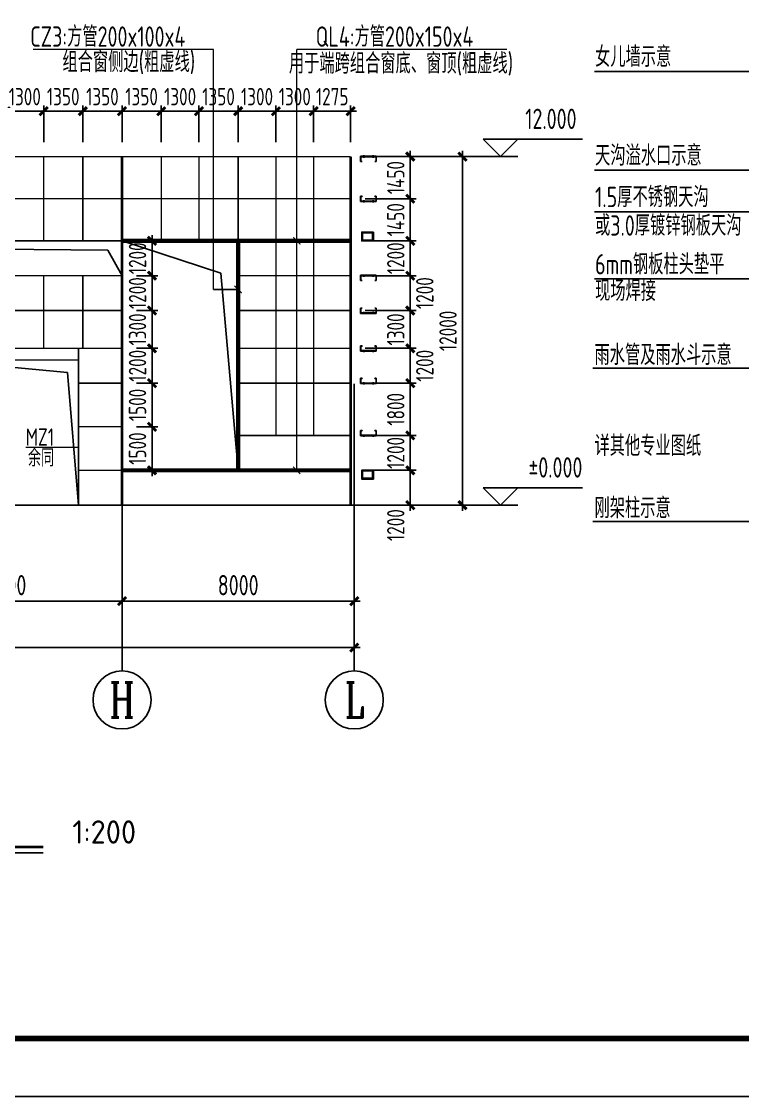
# Model space of a CAD drawing. Extents: x -2746917 to -971774, y -3334247 to -3250358.
# Drawn here: x -1535681 to -1523263, y -3316173 to -3297668 of the extents above; entities that cross this region are included whole.
import ezdxf
from ezdxf.enums import TextEntityAlignment as Align

# ---------------------------------------------------------------- set-up
doc = ezdxf.new("R2010")
doc.units = 0
doc.header["$LTSCALE"] = 1000
doc.header["$MEASUREMENT"] = 0
doc.header["$PDMODE"] = 35
doc.linetypes.add('DASH', pattern=[0.35, 0.25, -0.1])
doc.linetypes.add('DOTE', pattern=[2.42, 2, -0.2, 0.02, -0.2])
doc.layers.get('0').update_dxf_attribs({"linetype": 'CONTINUOUS'})
doc.layers.get('Defpoints').update_dxf_attribs({"linetype": 'CONTINUOUS'})
for name, color, linetype in [('AXIS', 253, 'DOTE'), ('COLU', 7, 'CONTINUOUS'), ('DIM', 3, 'CONTINUOUS'), ('NUM', 7, 'CONTINUOUS'), ('PUB_TITLE', 4, 'CONTINUOUS'), ('REIN', 1, 'CONTINUOUS'), ('TDB_中实线', 7, 'CONTINUOUS'), ('TEXT', 7, 'CONTINUOUS'), ('THIN', 7, 'CONTINUOUS'), ('檩托', 151, 'CONTINUOUS')]:
    doc.layers.add(name, color=color, linetype=linetype)
doc.layers.add('yichutu', color=7, linetype='CONTINUOUS', true_color=0xffffff, plot=False)
doc.styles.add('TSSD_Axis', font='Complex.shx', dxfattribs={"width": 0.7, "bigfont": 'hztxt.shx'})
doc.styles.add('TSSD_Dimension', font='tssdeng.shx', dxfattribs={"width": 0.75, "bigfont": 'Hztxt.shx'})
doc.styles.add('TSSD_Label', font='tssdeng.shx', dxfattribs={"width": 0.75, "bigfont": 'hztxt.shx'})
doc.styles.add('TSSD_Norm', font='tssdeng.shx', dxfattribs={"width": 0.75, "bigfont": 'hztxt.shx'})
doc.styles.add('TSSD_Rein', font='Tssdeng.shx', dxfattribs={"width": 0.75, "bigfont": 'hztxt.shx'})
doc.dimstyles.new('TSSD_200_100', dxfattribs={"dimtxt": 350, "dimasz": 100, "dimexe": 100, "dimexo": 250, "dimgap": 100, "dimtad": 1, "dimdec": 0, "dimlfac": 2, "dimzin": 0, "dimdsep": 46, "dimtxsty": 'TSSD_Dimension', "dimblk": 'ARCHTICK', "dimcen": 0, "dimdle": 100, "dimclrt": 7, "dimadec": 0, "dimazin": 0, "dimtfac": 1, "dimtdec": 0, "dimtix": 1, "dimtmove": 2, "dimatfit": 3, "dimfxl": 1, "dimtolj": 1, "dimtzin": 0, "dimarcsym": 0})

# ---------------------------------------------------------------- blocks, each defined once
blk = doc.blocks.new('ts_axno')
at = {"color": 0, "linetype": 'ByBlock', "lineweight": -2}
blk.add_circle((0, 0), 0.5, dxfattribs=at)
at = {"color": 0, "linetype": 'ByBlock', "lineweight": -2, "style": 'TSSD_Axis', "width": 0.7}
blk.add_attdef('A', text='', height=0.6, dxfattribs=at).set_placement((0, 0), align=Align.MIDDLE_CENTER)
blk = doc.blocks.new('_ArchTick')
at = {"color": 0, "const_width": 0.5}
blk.add_lwpolyline([(-0.71, -0.71), (0.71, 0.71)], dxfattribs=at)
blk = doc.blocks.new('*D3381')
at = {"layer": 'Defpoints', "color": 0, "ltscale": 1.5}
for p in [(-1537949, -3306599), (-1533949, -3306599), (-1533949, -3307646)]:
    blk.add_point(p, dxfattribs=at)
at = {"layer": 'DIM', "color": 0, "lineweight": -2, "ltscale": 1.5}
for p, q in [((-1537949, -3306849), (-1537949, -3307746)), ((-1533949, -3306849), (-1533949, -3307746)), ((-1538049, -3307646), (-1533849, -3307646))]:
    blk.add_line(p, q, dxfattribs=at)
at = {"layer": 'DIM', "color": 0, "lineweight": -2, "ltscale": 1.5, "xscale": 100, "yscale": 100, "zscale": 100, "rotation": 180}
blk.add_blockref('_ArchTick', (-1537949, -3307646), dxfattribs=at)
at = {"layer": 'DIM', "color": 0, "lineweight": -2, "ltscale": 1.5, "xscale": 100, "yscale": 100, "zscale": 100}
blk.add_blockref('_ArchTick', (-1533949, -3307646), dxfattribs=at)
at = {"layer": 'DIM', "color": 7, "ltscale": 1.5, "insert": (-1535949, -3307371), "char_height": 350, "attachment_point": 5, "style": 'TSSD_Dimension'}
blk.add_mtext('\\A1;8000', dxfattribs=at)
blk = doc.blocks.new('*D3382')
at = {"layer": 'Defpoints', "color": 0, "ltscale": 1.5}
for p in [(-1533949, -3306599), (-1529949, -3306599), (-1529949, -3307646)]:
    blk.add_point(p, dxfattribs=at)
at = {"layer": 'DIM', "color": 0, "lineweight": -2, "ltscale": 1.5}
for p, q in [((-1533949, -3306849), (-1533949, -3307746)), ((-1529949, -3306849), (-1529949, -3307746)), ((-1534049, -3307646), (-1529849, -3307646))]:
    blk.add_line(p, q, dxfattribs=at)
at = {"layer": 'DIM', "color": 0, "lineweight": -2, "ltscale": 1.5, "xscale": 100, "yscale": 100, "zscale": 100, "rotation": 180}
blk.add_blockref('_ArchTick', (-1533949, -3307646), dxfattribs=at)
at = {"layer": 'DIM', "color": 0, "lineweight": -2, "ltscale": 1.5, "xscale": 100, "yscale": 100, "zscale": 100}
blk.add_blockref('_ArchTick', (-1529949, -3307646), dxfattribs=at)
at = {"layer": 'DIM', "color": 7, "ltscale": 1.5, "insert": (-1531949, -3307371), "char_height": 350, "attachment_point": 5, "style": 'TSSD_Dimension'}
blk.add_mtext('\\A1;8000', dxfattribs=at)
blk = doc.blocks.new('*D3383')
at = {"layer": 'Defpoints', "color": 0, "ltscale": 1.5}
for p in [(-1553949, -3306599), (-1529949, -3306599), (-1553949, -3308446)]:
    blk.add_point(p, dxfattribs=at)
at = {"layer": 'DIM', "color": 0, "lineweight": -2, "ltscale": 1.5}
for p, q in [((-1553949, -3306849), (-1553949, -3308546)), ((-1529949, -3306849), (-1529949, -3308546)), ((-1529849, -3308446), (-1554049, -3308446))]:
    blk.add_line(p, q, dxfattribs=at)
at = {"layer": 'DIM', "color": 0, "lineweight": -2, "ltscale": 1.5, "xscale": 100, "yscale": 100, "zscale": 100, "rotation": 180}
blk.add_blockref('_ArchTick', (-1553949, -3308446), dxfattribs=at)
at = {"layer": 'DIM', "color": 0, "lineweight": -2, "ltscale": 1.5, "xscale": 100, "yscale": 100, "zscale": 100}
blk.add_blockref('_ArchTick', (-1529949, -3308446), dxfattribs=at)
at = {"layer": 'DIM', "color": 7, "ltscale": 1.5, "insert": (-1541949, -3308171), "char_height": 350, "attachment_point": 5, "style": 'TSSD_Dimension'}
blk.add_mtext('\\A1;48000', dxfattribs=at)
blk = doc.blocks.new('*D3385')
at = {"layer": 'Defpoints', "color": 0, "ltscale": 1.5}
for p in [(-1530012, -3299994, -1), (-1528085, -3299994), (-1530012, -3305994)]:
    blk.add_point(p, dxfattribs=at)
at = {"layer": 'DIM', "color": 0, "lineweight": -2, "ltscale": 1.5}
for p, q in [((-1528085, -3306094), (-1528085, -3299894)), ((-1529762, -3299994), (-1527985, -3299994)), ((-1529762, -3305994), (-1527985, -3305994))]:
    blk.add_line(p, q, dxfattribs=at)
at = {"layer": 'DIM', "color": 0, "lineweight": -2, "ltscale": 1.5, "xscale": 100, "yscale": 100, "zscale": 100}
for p, rotation in [((-1528085, -3299994), 90), ((-1528085, -3305994), 270)]:
    blk.add_blockref('_ArchTick', p, dxfattribs=dict(at, rotation=rotation))
at = {"layer": 'DIM', "color": 7, "ltscale": 1.5, "insert": (-1528335, -3302994), "char_height": 300, "attachment_point": 5, "rotation": 90, "style": 'TSSD_Dimension'}
blk.add_mtext('\\A1;12000', dxfattribs=at)
blk = doc.blocks.new('*D3386')
at = {"layer": 'Defpoints', "color": 0, "ltscale": 1.5}
for p in [(-1530012, -3305394), (-1528985, -3305394), (-1530012, -3305994)]:
    blk.add_point(p, dxfattribs=at)
at = {"layer": 'DIM', "color": 0, "lineweight": -2, "ltscale": 1.5}
for p, q in [((-1528985, -3306094), (-1528985, -3305294)), ((-1529762, -3305394), (-1528885, -3305394)), ((-1529762, -3305994), (-1528885, -3305994))]:
    blk.add_line(p, q, dxfattribs=at)
at = {"layer": 'DIM', "color": 0, "lineweight": -2, "ltscale": 1.5, "xscale": 100, "yscale": 100, "zscale": 100}
for p, rotation in [((-1528985, -3305394), 90), ((-1528985, -3305994), 270)]:
    blk.add_blockref('_ArchTick', p, dxfattribs=dict(at, rotation=rotation))
at = {"layer": 'DIM', "color": 7, "ltscale": 1.5, "insert": (-1529235, -3306337), "char_height": 300, "attachment_point": 5, "rotation": 90, "style": 'TSSD_Dimension'}
blk.add_mtext('\\A1;1200', dxfattribs=at)
blk = doc.blocks.new('*D3387')
at = {"layer": 'Defpoints', "color": 0, "ltscale": 1.5}
for p in [(-1530012, -3304794), (-1528985, -3304794), (-1530012, -3305394)]:
    blk.add_point(p, dxfattribs=at)
at = {"layer": 'DIM', "color": 0, "lineweight": -2, "ltscale": 1.5}
for p, q in [((-1528985, -3304794), (-1528985, -3304694)), ((-1529762, -3304794), (-1528885, -3304794)), ((-1528985, -3305394), (-1528985, -3304794)), ((-1529762, -3305394), (-1528885, -3305394)), ((-1528985, -3305394), (-1528985, -3305494))]:
    blk.add_line(p, q, dxfattribs=at)
at = {"layer": 'DIM', "color": 0, "lineweight": -2, "ltscale": 1.5, "xscale": 100, "yscale": 100, "zscale": 100}
for p, rotation in [((-1528985, -3304794), 270), ((-1528985, -3305394), 90)]:
    blk.add_blockref('_ArchTick', p, dxfattribs=dict(at, rotation=rotation))
at = {"layer": 'DIM', "color": 7, "ltscale": 1.5, "insert": (-1529235, -3305094), "char_height": 300, "attachment_point": 5, "rotation": 90, "style": 'TSSD_Dimension'}
blk.add_mtext('\\A1;1200', dxfattribs=at)
blk = doc.blocks.new('*D3388')
at = {"layer": 'Defpoints', "color": 0, "ltscale": 1.5}
for p in [(-1530012, -3303894), (-1528985, -3303894), (-1530012, -3304794)]:
    blk.add_point(p, dxfattribs=at)
at = {"layer": 'DIM', "color": 0, "lineweight": -2, "ltscale": 1.5}
for p, q in [((-1528985, -3304894), (-1528985, -3303794)), ((-1529762, -3303894), (-1528885, -3303894)), ((-1529762, -3304794), (-1528885, -3304794))]:
    blk.add_line(p, q, dxfattribs=at)
at = {"layer": 'DIM', "color": 0, "lineweight": -2, "ltscale": 1.5, "xscale": 100, "yscale": 100, "zscale": 100}
for p, rotation in [((-1528985, -3303894), 90), ((-1528985, -3304794), 270)]:
    blk.add_blockref('_ArchTick', p, dxfattribs=dict(at, rotation=rotation))
at = {"layer": 'DIM', "color": 7, "ltscale": 1.5, "insert": (-1529235, -3304344), "char_height": 300, "attachment_point": 5, "rotation": 90, "style": 'TSSD_Dimension'}
blk.add_mtext('\\A1;1800', dxfattribs=at)
blk = doc.blocks.new('*D3389')
at = {"layer": 'Defpoints', "color": 0, "ltscale": 1.5}
for p in [(-1530012, -3303294), (-1528985, -3303294), (-1530012, -3303894)]:
    blk.add_point(p, dxfattribs=at)
at = {"layer": 'DIM', "color": 0, "lineweight": -2, "ltscale": 1.5}
for p, q in [((-1529762, -3303294), (-1528885, -3303294)), ((-1528985, -3303994), (-1528985, -3303194)), ((-1529762, -3303894), (-1528885, -3303894))]:
    blk.add_line(p, q, dxfattribs=at)
at = {"layer": 'DIM', "color": 0, "lineweight": -2, "ltscale": 1.5, "xscale": 100, "yscale": 100, "zscale": 100}
for p, rotation in [((-1528985, -3303294), 90), ((-1528985, -3303894), 270)]:
    blk.add_blockref('_ArchTick', p, dxfattribs=dict(at, rotation=rotation))
at = {"layer": 'DIM', "color": 7, "ltscale": 1.5, "insert": (-1528735, -3303594), "char_height": 300, "attachment_point": 5, "rotation": 90, "style": 'TSSD_Dimension'}
blk.add_mtext('\\A1;1200', dxfattribs=at)
blk = doc.blocks.new('*D3390')
at = {"layer": 'Defpoints', "color": 0, "ltscale": 1.5}
for p in [(-1530012, -3302644), (-1528985, -3302644), (-1530012, -3303294)]:
    blk.add_point(p, dxfattribs=at)
at = {"layer": 'DIM', "color": 0, "lineweight": -2, "ltscale": 1.5}
for p, q in [((-1528985, -3302644), (-1528985, -3302544)), ((-1529762, -3302644), (-1528885, -3302644)), ((-1528985, -3303294), (-1528985, -3302644)), ((-1529762, -3303294), (-1528885, -3303294)), ((-1528985, -3303294), (-1528985, -3303394))]:
    blk.add_line(p, q, dxfattribs=at)
at = {"layer": 'DIM', "color": 0, "lineweight": -2, "ltscale": 1.5, "xscale": 100, "yscale": 100, "zscale": 100}
for p, rotation in [((-1528985, -3302644), 270), ((-1528985, -3303294), 90)]:
    blk.add_blockref('_ArchTick', p, dxfattribs=dict(at, rotation=rotation))
at = {"layer": 'DIM', "color": 7, "ltscale": 1.5, "insert": (-1529235, -3302969), "char_height": 300, "attachment_point": 5, "rotation": 90, "style": 'TSSD_Dimension'}
blk.add_mtext('\\A1;1300', dxfattribs=at)
blk = doc.blocks.new('*D3391')
at = {"layer": 'Defpoints', "color": 0, "ltscale": 1.5}
for p in [(-1530012, -3302044), (-1528985, -3302044), (-1530012, -3302644)]:
    blk.add_point(p, dxfattribs=at)
at = {"layer": 'DIM', "color": 0, "lineweight": -2, "ltscale": 1.5}
for p, q in [((-1528985, -3302744), (-1528985, -3301944)), ((-1529762, -3302044), (-1528885, -3302044)), ((-1529762, -3302644), (-1528885, -3302644))]:
    blk.add_line(p, q, dxfattribs=at)
at = {"layer": 'DIM', "color": 0, "lineweight": -2, "ltscale": 1.5, "xscale": 100, "yscale": 100, "zscale": 100}
for p, rotation in [((-1528985, -3302044), 90), ((-1528985, -3302644), 270)]:
    blk.add_blockref('_ArchTick', p, dxfattribs=dict(at, rotation=rotation))
at = {"layer": 'DIM', "color": 7, "ltscale": 1.5, "insert": (-1528735, -3302344), "char_height": 300, "attachment_point": 5, "rotation": 90, "style": 'TSSD_Dimension'}
blk.add_mtext('\\A1;1200', dxfattribs=at)
blk = doc.blocks.new('*D3392')
at = {"layer": 'Defpoints', "color": 0, "ltscale": 1.5}
for p in [(-1530012, -3301444), (-1528985, -3301444), (-1530012, -3302044)]:
    blk.add_point(p, dxfattribs=at)
at = {"layer": 'DIM', "color": 0, "lineweight": -2, "ltscale": 1.5}
for p, q in [((-1529762, -3301444), (-1528885, -3301444)), ((-1528985, -3301444), (-1528985, -3301344)), ((-1528985, -3302044), (-1528985, -3301444)), ((-1529762, -3302044), (-1528885, -3302044)), ((-1528985, -3302044), (-1528985, -3302144))]:
    blk.add_line(p, q, dxfattribs=at)
at = {"layer": 'DIM', "color": 0, "lineweight": -2, "ltscale": 1.5, "xscale": 100, "yscale": 100, "zscale": 100}
for p, rotation in [((-1528985, -3301444), 270), ((-1528985, -3302044), 90)]:
    blk.add_blockref('_ArchTick', p, dxfattribs=dict(at, rotation=rotation))
at = {"layer": 'DIM', "color": 7, "ltscale": 1.5, "insert": (-1529235, -3301744), "char_height": 300, "attachment_point": 5, "rotation": 90, "style": 'TSSD_Dimension'}
blk.add_mtext('\\A1;1200', dxfattribs=at)
blk = doc.blocks.new('*D3393')
at = {"layer": 'Defpoints', "color": 0, "ltscale": 1.5}
for p in [(-1530012, -3300719), (-1528985, -3300719), (-1530012, -3301444)]:
    blk.add_point(p, dxfattribs=at)
at = {"layer": 'DIM', "color": 0, "lineweight": -2, "ltscale": 1.5}
for p, q in [((-1529762, -3300719), (-1528885, -3300719)), ((-1528985, -3300719), (-1528985, -3300619)), ((-1528985, -3301444), (-1528985, -3300719)), ((-1529762, -3301444), (-1528885, -3301444)), ((-1528985, -3301444), (-1528985, -3301544))]:
    blk.add_line(p, q, dxfattribs=at)
at = {"layer": 'DIM', "color": 0, "lineweight": -2, "ltscale": 1.5, "xscale": 100, "yscale": 100, "zscale": 100}
for p, rotation in [((-1528985, -3300719), 270), ((-1528985, -3301444), 90)]:
    blk.add_blockref('_ArchTick', p, dxfattribs=dict(at, rotation=rotation))
at = {"layer": 'DIM', "color": 7, "ltscale": 1.5, "insert": (-1529235, -3301081), "char_height": 300, "attachment_point": 5, "rotation": 90, "style": 'TSSD_Dimension'}
blk.add_mtext('\\A1;1450', dxfattribs=at)
blk = doc.blocks.new('*D3394')
at = {"layer": 'Defpoints', "color": 0, "ltscale": 1.5}
for p in [(-1530012, -3299994), (-1528985, -3299994), (-1530012, -3300719)]:
    blk.add_point(p, dxfattribs=at)
at = {"layer": 'DIM', "color": 0, "lineweight": -2, "ltscale": 1.5}
for p, q in [((-1528985, -3299994), (-1528985, -3299894)), ((-1529762, -3299994), (-1528885, -3299994)), ((-1528985, -3300719), (-1528985, -3299994)), ((-1529762, -3300719), (-1528885, -3300719)), ((-1528985, -3300719), (-1528985, -3300819))]:
    blk.add_line(p, q, dxfattribs=at)
at = {"layer": 'DIM', "color": 0, "lineweight": -2, "ltscale": 1.5, "xscale": 100, "yscale": 100, "zscale": 100}
for p, rotation in [((-1528985, -3299994), 270), ((-1528985, -3300719), 90)]:
    blk.add_blockref('_ArchTick', p, dxfattribs=dict(at, rotation=rotation))
at = {"layer": 'DIM', "color": 7, "ltscale": 1.5, "insert": (-1529235, -3300356), "char_height": 300, "attachment_point": 5, "rotation": 90, "style": 'TSSD_Dimension'}
blk.add_mtext('\\A1;1450', dxfattribs=at)
blk = doc.blocks.new('A$C3B052B7C')
at = {"layer": '檩托'}
for p, q in [((-358, 25), (-315, 25)), ((-358, 16), (-358, 25)), ((-358, 16), (-358, -98)), ((2, 16), (-358, 16)), ((2, 16), (-358, 16)), ((-354, 12), (-2, 12)), ((-354, -93), (-354, 12)), ((-315, 25), (2, 25)), ((-286, 45), (-286, -9)), ((-286, 25, 571), (-286, 12, 571)), ((-71, 45), (-71, -9)), ((-71, 25), (-71, 12)), ((-2, 12), (-2, -93)), ((2, -98), (2, 25)), ((-358, -98), (-326, -98)), ((-326, -93), (-354, -93)), ((-326, -98), (-326, -93)), ((-31, -93), (-31, -98)), ((-2, -93), (-31, -93)), ((-31, -98), (2, -98))]:
    blk.add_line(p, q, dxfattribs=at)
blk = doc.blocks.new('*D3332')
at = {"layer": 'Defpoints', "color": 0, "ltscale": 1.5}
for p in [(-1530649, -3299212), (-1530649, -3299994), (-1530012, -3299994)]:
    blk.add_point(p, dxfattribs=at)
at = {"layer": 'DIM', "color": 0, "lineweight": -2, "ltscale": 1.5}
for p, q in [((-1530649, -3299212), (-1530749, -3299212)), ((-1530649, -3299744), (-1530649, -3299112)), ((-1530012, -3299212), (-1530649, -3299212)), ((-1530012, -3299744), (-1530012, -3299112)), ((-1530012, -3299212), (-1529912, -3299212))]:
    blk.add_line(p, q, dxfattribs=at)
at = {"layer": 'DIM', "color": 0, "lineweight": -2, "ltscale": 1.5, "xscale": 100, "yscale": 100, "zscale": 100}
blk.add_blockref('_ArchTick', (-1530649, -3299212), dxfattribs=at)
at = {"layer": 'DIM', "color": 0, "lineweight": -2, "ltscale": 1.5, "xscale": 100, "yscale": 100, "zscale": 100, "rotation": 180}
blk.add_blockref('_ArchTick', (-1530012, -3299212), dxfattribs=at)
at = {"layer": 'DIM', "color": 7, "ltscale": 1.5, "insert": (-1530330, -3298962), "char_height": 300, "attachment_point": 5, "style": 'TSSD_Dimension'}
blk.add_mtext('\\A1;1275', dxfattribs=at)
blk = doc.blocks.new('*D3333')
at = {"layer": 'Defpoints', "color": 0, "ltscale": 1.5}
for p in [(-1531299, -3299212), (-1531299, -3299994), (-1530649, -3299994)]:
    blk.add_point(p, dxfattribs=at)
at = {"layer": 'DIM', "color": 0, "lineweight": -2, "ltscale": 1.5}
for p, q in [((-1531299, -3299212), (-1531399, -3299212)), ((-1531299, -3299744), (-1531299, -3299112)), ((-1530649, -3299212), (-1531299, -3299212)), ((-1530649, -3299744), (-1530649, -3299112)), ((-1530649, -3299212), (-1530549, -3299212))]:
    blk.add_line(p, q, dxfattribs=at)
at = {"layer": 'DIM', "color": 0, "lineweight": -2, "ltscale": 1.5, "xscale": 100, "yscale": 100, "zscale": 100}
blk.add_blockref('_ArchTick', (-1531299, -3299212), dxfattribs=at)
at = {"layer": 'DIM', "color": 0, "lineweight": -2, "ltscale": 1.5, "xscale": 100, "yscale": 100, "zscale": 100, "rotation": 180}
blk.add_blockref('_ArchTick', (-1530649, -3299212), dxfattribs=at)
at = {"layer": 'DIM', "color": 7, "ltscale": 1.5, "insert": (-1530974, -3298962), "char_height": 300, "attachment_point": 5, "style": 'TSSD_Dimension'}
blk.add_mtext('\\A1;1300', dxfattribs=at)
blk = doc.blocks.new('*D3334')
at = {"layer": 'Defpoints', "color": 0, "ltscale": 1.5}
for p in [(-1531949, -3299212), (-1531949, -3299994), (-1531299, -3299994)]:
    blk.add_point(p, dxfattribs=at)
at = {"layer": 'DIM', "color": 0, "lineweight": -2, "ltscale": 1.5}
for p, q in [((-1531949, -3299212), (-1532049, -3299212)), ((-1531949, -3299744), (-1531949, -3299112)), ((-1531299, -3299212), (-1531949, -3299212)), ((-1531299, -3299744), (-1531299, -3299112)), ((-1531299, -3299212), (-1531199, -3299212))]:
    blk.add_line(p, q, dxfattribs=at)
at = {"layer": 'DIM', "color": 0, "lineweight": -2, "ltscale": 1.5, "xscale": 100, "yscale": 100, "zscale": 100}
blk.add_blockref('_ArchTick', (-1531949, -3299212), dxfattribs=at)
at = {"layer": 'DIM', "color": 0, "lineweight": -2, "ltscale": 1.5, "xscale": 100, "yscale": 100, "zscale": 100, "rotation": 180}
blk.add_blockref('_ArchTick', (-1531299, -3299212), dxfattribs=at)
at = {"layer": 'DIM', "color": 7, "ltscale": 1.5, "insert": (-1531624, -3298962), "char_height": 300, "attachment_point": 5, "style": 'TSSD_Dimension'}
blk.add_mtext('\\A1;1300', dxfattribs=at)
blk = doc.blocks.new('*D3335')
at = {"layer": 'Defpoints', "color": 0, "ltscale": 1.5}
for p in [(-1532624, -3299212), (-1532624, -3299994), (-1531949, -3299994)]:
    blk.add_point(p, dxfattribs=at)
at = {"layer": 'DIM', "color": 0, "lineweight": -2, "ltscale": 1.5}
for p, q in [((-1532624, -3299212), (-1532724, -3299212)), ((-1532624, -3299744), (-1532624, -3299112)), ((-1531949, -3299212), (-1532624, -3299212)), ((-1531949, -3299744), (-1531949, -3299112)), ((-1531949, -3299212), (-1531849, -3299212))]:
    blk.add_line(p, q, dxfattribs=at)
at = {"layer": 'DIM', "color": 0, "lineweight": -2, "ltscale": 1.5, "xscale": 100, "yscale": 100, "zscale": 100}
blk.add_blockref('_ArchTick', (-1532624, -3299212), dxfattribs=at)
at = {"layer": 'DIM', "color": 0, "lineweight": -2, "ltscale": 1.5, "xscale": 100, "yscale": 100, "zscale": 100, "rotation": 180}
blk.add_blockref('_ArchTick', (-1531949, -3299212), dxfattribs=at)
at = {"layer": 'DIM', "color": 7, "ltscale": 1.5, "insert": (-1532287, -3298962), "char_height": 300, "attachment_point": 5, "style": 'TSSD_Dimension'}
blk.add_mtext('\\A1;1350', dxfattribs=at)
blk = doc.blocks.new('*D3336')
at = {"layer": 'Defpoints', "color": 0, "ltscale": 1.5}
for p in [(-1533274, -3299212), (-1533274, -3299994), (-1532624, -3299994)]:
    blk.add_point(p, dxfattribs=at)
at = {"layer": 'DIM', "color": 0, "lineweight": -2, "ltscale": 1.5}
for p, q in [((-1533274, -3299212), (-1533374, -3299212)), ((-1533274, -3299744), (-1533274, -3299112)), ((-1532624, -3299212), (-1533274, -3299212)), ((-1532624, -3299744), (-1532624, -3299112)), ((-1532624, -3299212), (-1532524, -3299212))]:
    blk.add_line(p, q, dxfattribs=at)
at = {"layer": 'DIM', "color": 0, "lineweight": -2, "ltscale": 1.5, "xscale": 100, "yscale": 100, "zscale": 100}
blk.add_blockref('_ArchTick', (-1533274, -3299212), dxfattribs=at)
at = {"layer": 'DIM', "color": 0, "lineweight": -2, "ltscale": 1.5, "xscale": 100, "yscale": 100, "zscale": 100, "rotation": 180}
blk.add_blockref('_ArchTick', (-1532624, -3299212), dxfattribs=at)
at = {"layer": 'DIM', "color": 7, "ltscale": 1.5, "insert": (-1532949, -3298962), "char_height": 300, "attachment_point": 5, "style": 'TSSD_Dimension'}
blk.add_mtext('\\A1;1300', dxfattribs=at)
blk = doc.blocks.new('*D3337')
at = {"layer": 'Defpoints', "color": 0, "ltscale": 1.5}
for p in [(-1533949, -3299212), (-1533949, -3299994), (-1533274, -3299994)]:
    blk.add_point(p, dxfattribs=at)
at = {"layer": 'DIM', "color": 0, "lineweight": -2, "ltscale": 1.5}
for p, q in [((-1533949, -3299212), (-1534049, -3299212)), ((-1533949, -3299744), (-1533949, -3299112)), ((-1533274, -3299212), (-1533949, -3299212)), ((-1533274, -3299744), (-1533274, -3299112)), ((-1533274, -3299212), (-1533174, -3299212))]:
    blk.add_line(p, q, dxfattribs=at)
at = {"layer": 'DIM', "color": 0, "lineweight": -2, "ltscale": 1.5, "xscale": 100, "yscale": 100, "zscale": 100}
blk.add_blockref('_ArchTick', (-1533949, -3299212), dxfattribs=at)
at = {"layer": 'DIM', "color": 0, "lineweight": -2, "ltscale": 1.5, "xscale": 100, "yscale": 100, "zscale": 100, "rotation": 180}
blk.add_blockref('_ArchTick', (-1533274, -3299212), dxfattribs=at)
at = {"layer": 'DIM', "color": 7, "ltscale": 1.5, "insert": (-1533612, -3298962), "char_height": 300, "attachment_point": 5, "style": 'TSSD_Dimension'}
blk.add_mtext('\\A1;1350', dxfattribs=at)
blk = doc.blocks.new('*D3338')
at = {"layer": 'Defpoints', "color": 0, "ltscale": 1.5}
for p in [(-1534624, -3299212), (-1534624, -3299994), (-1533949, -3299994)]:
    blk.add_point(p, dxfattribs=at)
at = {"layer": 'DIM', "color": 0, "lineweight": -2, "ltscale": 1.5}
for p, q in [((-1534624, -3299212), (-1534724, -3299212)), ((-1534624, -3299744), (-1534624, -3299112)), ((-1533949, -3299212), (-1534624, -3299212)), ((-1533949, -3299744), (-1533949, -3299112)), ((-1533949, -3299212), (-1533849, -3299212))]:
    blk.add_line(p, q, dxfattribs=at)
at = {"layer": 'DIM', "color": 0, "lineweight": -2, "ltscale": 1.5, "xscale": 100, "yscale": 100, "zscale": 100}
blk.add_blockref('_ArchTick', (-1534624, -3299212), dxfattribs=at)
at = {"layer": 'DIM', "color": 0, "lineweight": -2, "ltscale": 1.5, "xscale": 100, "yscale": 100, "zscale": 100, "rotation": 180}
blk.add_blockref('_ArchTick', (-1533949, -3299212), dxfattribs=at)
at = {"layer": 'DIM', "color": 7, "ltscale": 1.5, "insert": (-1534287, -3298962), "char_height": 300, "attachment_point": 5, "style": 'TSSD_Dimension'}
blk.add_mtext('\\A1;1350', dxfattribs=at)
blk = doc.blocks.new('*D3339')
at = {"layer": 'Defpoints', "color": 0, "ltscale": 1.5}
for p in [(-1535299, -3299212), (-1535299, -3299994), (-1534624, -3299994)]:
    blk.add_point(p, dxfattribs=at)
at = {"layer": 'DIM', "color": 0, "lineweight": -2, "ltscale": 1.5}
for p, q in [((-1535299, -3299212), (-1535399, -3299212)), ((-1535299, -3299744), (-1535299, -3299112)), ((-1534624, -3299212), (-1535299, -3299212)), ((-1534624, -3299744), (-1534624, -3299112)), ((-1534624, -3299212), (-1534524, -3299212))]:
    blk.add_line(p, q, dxfattribs=at)
at = {"layer": 'DIM', "color": 0, "lineweight": -2, "ltscale": 1.5, "xscale": 100, "yscale": 100, "zscale": 100}
blk.add_blockref('_ArchTick', (-1535299, -3299212), dxfattribs=at)
at = {"layer": 'DIM', "color": 0, "lineweight": -2, "ltscale": 1.5, "xscale": 100, "yscale": 100, "zscale": 100, "rotation": 180}
blk.add_blockref('_ArchTick', (-1534624, -3299212), dxfattribs=at)
at = {"layer": 'DIM', "color": 7, "ltscale": 1.5, "insert": (-1534962, -3298962), "char_height": 300, "attachment_point": 5, "style": 'TSSD_Dimension'}
blk.add_mtext('\\A1;1350', dxfattribs=at)
blk = doc.blocks.new('*D3340')
at = {"layer": 'Defpoints', "color": 0, "ltscale": 1.5}
for p in [(-1535949, -3299212), (-1535949, -3299994), (-1535299, -3299994)]:
    blk.add_point(p, dxfattribs=at)
at = {"layer": 'DIM', "color": 0, "lineweight": -2, "ltscale": 1.5}
for p, q in [((-1535949, -3299212), (-1536049, -3299212)), ((-1535949, -3299744), (-1535949, -3299112)), ((-1535299, -3299212), (-1535949, -3299212)), ((-1535299, -3299744), (-1535299, -3299112)), ((-1535299, -3299212), (-1535199, -3299212))]:
    blk.add_line(p, q, dxfattribs=at)
at = {"layer": 'DIM', "color": 0, "lineweight": -2, "ltscale": 1.5, "xscale": 100, "yscale": 100, "zscale": 100}
blk.add_blockref('_ArchTick', (-1535949, -3299212), dxfattribs=at)
at = {"layer": 'DIM', "color": 0, "lineweight": -2, "ltscale": 1.5, "xscale": 100, "yscale": 100, "zscale": 100, "rotation": 180}
blk.add_blockref('_ArchTick', (-1535299, -3299212), dxfattribs=at)
at = {"layer": 'DIM', "color": 7, "ltscale": 1.5, "insert": (-1535624, -3298962), "char_height": 300, "attachment_point": 5, "style": 'TSSD_Dimension'}
blk.add_mtext('\\A1;1300', dxfattribs=at)
blk = doc.blocks.new('*D3326')
at = {"layer": 'Defpoints', "color": 0, "ltscale": 1.5}
for p in [(-1533949, -3304644), (-1533433, -3304644), (-1533949, -3305394)]:
    blk.add_point(p, dxfattribs=at)
at = {"layer": 'DIM', "color": 0, "lineweight": -2, "ltscale": 1.5}
for p, q in [((-1533433, -3304644), (-1533433, -3304544)), ((-1533699, -3304644), (-1533333, -3304644)), ((-1533433, -3305394), (-1533433, -3304644)), ((-1533699, -3305394), (-1533333, -3305394)), ((-1533433, -3305394), (-1533433, -3305494))]:
    blk.add_line(p, q, dxfattribs=at)
at = {"layer": 'DIM', "color": 0, "lineweight": -2, "ltscale": 1.5, "xscale": 100, "yscale": 100, "zscale": 100}
for p, rotation in [((-1533433, -3304644), 270), ((-1533433, -3305394), 90)]:
    blk.add_blockref('_ArchTick', p, dxfattribs=dict(at, rotation=rotation))
at = {"layer": 'DIM', "color": 7, "ltscale": 1.5, "insert": (-1533683, -3305019), "char_height": 300, "attachment_point": 5, "rotation": 90, "style": 'TSSD_Dimension'}
blk.add_mtext('\\A1;1500', dxfattribs=at)
blk = doc.blocks.new('*D3327')
at = {"layer": 'Defpoints', "color": 0, "ltscale": 1.5}
for p in [(-1533949, -3303894), (-1533433, -3303894), (-1533949, -3304644)]:
    blk.add_point(p, dxfattribs=at)
at = {"layer": 'DIM', "color": 0, "lineweight": -2, "ltscale": 1.5}
for p, q in [((-1533433, -3303894), (-1533433, -3303794)), ((-1533699, -3303894), (-1533333, -3303894)), ((-1533433, -3304644), (-1533433, -3303894)), ((-1533699, -3304644), (-1533333, -3304644)), ((-1533433, -3304644), (-1533433, -3304744))]:
    blk.add_line(p, q, dxfattribs=at)
at = {"layer": 'DIM', "color": 0, "lineweight": -2, "ltscale": 1.5, "xscale": 100, "yscale": 100, "zscale": 100}
for p, rotation in [((-1533433, -3303894), 270), ((-1533433, -3304644), 90)]:
    blk.add_blockref('_ArchTick', p, dxfattribs=dict(at, rotation=rotation))
at = {"layer": 'DIM', "color": 7, "ltscale": 1.5, "insert": (-1533683, -3304269), "char_height": 300, "attachment_point": 5, "rotation": 90, "style": 'TSSD_Dimension'}
blk.add_mtext('\\A1;1500', dxfattribs=at)
blk = doc.blocks.new('*D3328')
at = {"layer": 'Defpoints', "color": 0, "ltscale": 1.5}
for p in [(-1533949, -3303294), (-1533433, -3303294), (-1533949, -3303894)]:
    blk.add_point(p, dxfattribs=at)
at = {"layer": 'DIM', "color": 0, "lineweight": -2, "ltscale": 1.5}
for p, q in [((-1533699, -3303294), (-1533333, -3303294)), ((-1533433, -3303294), (-1533433, -3303194)), ((-1533433, -3303894), (-1533433, -3303294)), ((-1533699, -3303894), (-1533333, -3303894)), ((-1533433, -3303894), (-1533433, -3303994))]:
    blk.add_line(p, q, dxfattribs=at)
at = {"layer": 'DIM', "color": 0, "lineweight": -2, "ltscale": 1.5, "xscale": 100, "yscale": 100, "zscale": 100}
for p, rotation in [((-1533433, -3303294), 270), ((-1533433, -3303894), 90)]:
    blk.add_blockref('_ArchTick', p, dxfattribs=dict(at, rotation=rotation))
at = {"layer": 'DIM', "color": 7, "ltscale": 1.5, "insert": (-1533683, -3303594), "char_height": 300, "attachment_point": 5, "rotation": 90, "style": 'TSSD_Dimension'}
blk.add_mtext('\\A1;1200', dxfattribs=at)
blk = doc.blocks.new('*D3329')
at = {"layer": 'Defpoints', "color": 0, "ltscale": 1.5}
for p in [(-1533949, -3302644), (-1533433, -3302644), (-1533949, -3303294)]:
    blk.add_point(p, dxfattribs=at)
at = {"layer": 'DIM', "color": 0, "lineweight": -2, "ltscale": 1.5}
for p, q in [((-1533433, -3302644), (-1533433, -3302544)), ((-1533699, -3302644), (-1533333, -3302644)), ((-1533433, -3303294), (-1533433, -3302644)), ((-1533699, -3303294), (-1533333, -3303294)), ((-1533433, -3303294), (-1533433, -3303394))]:
    blk.add_line(p, q, dxfattribs=at)
at = {"layer": 'DIM', "color": 0, "lineweight": -2, "ltscale": 1.5, "xscale": 100, "yscale": 100, "zscale": 100}
for p, rotation in [((-1533433, -3302644), 270), ((-1533433, -3303294), 90)]:
    blk.add_blockref('_ArchTick', p, dxfattribs=dict(at, rotation=rotation))
at = {"layer": 'DIM', "color": 7, "ltscale": 1.5, "insert": (-1533683, -3302969), "char_height": 300, "attachment_point": 5, "rotation": 90, "style": 'TSSD_Dimension'}
blk.add_mtext('\\A1;1300', dxfattribs=at)
blk = doc.blocks.new('*D3330')
at = {"layer": 'Defpoints', "color": 0, "ltscale": 1.5}
for p in [(-1533949, -3302044), (-1533433, -3302044), (-1533949, -3302644)]:
    blk.add_point(p, dxfattribs=at)
at = {"layer": 'DIM', "color": 0, "lineweight": -2, "ltscale": 1.5}
for p, q in [((-1533433, -3302044), (-1533433, -3301944)), ((-1533699, -3302044), (-1533333, -3302044)), ((-1533433, -3302644), (-1533433, -3302044)), ((-1533699, -3302644), (-1533333, -3302644)), ((-1533433, -3302644), (-1533433, -3302744))]:
    blk.add_line(p, q, dxfattribs=at)
at = {"layer": 'DIM', "color": 0, "lineweight": -2, "ltscale": 1.5, "xscale": 100, "yscale": 100, "zscale": 100}
for p, rotation in [((-1533433, -3302044), 270), ((-1533433, -3302644), 90)]:
    blk.add_blockref('_ArchTick', p, dxfattribs=dict(at, rotation=rotation))
at = {"layer": 'DIM', "color": 7, "ltscale": 1.5, "insert": (-1533683, -3302344), "char_height": 300, "attachment_point": 5, "rotation": 90, "style": 'TSSD_Dimension'}
blk.add_mtext('\\A1;1200', dxfattribs=at)
blk = doc.blocks.new('*D3331')
at = {"layer": 'Defpoints', "color": 0, "ltscale": 1.5}
for p in [(-1533949, -3301444), (-1533433, -3301444), (-1533949, -3302044)]:
    blk.add_point(p, dxfattribs=at)
at = {"layer": 'DIM', "color": 0, "lineweight": -2, "ltscale": 1.5}
for p, q in [((-1533699, -3301444), (-1533333, -3301444)), ((-1533433, -3301444), (-1533433, -3301344)), ((-1533433, -3302044), (-1533433, -3301444)), ((-1533699, -3302044), (-1533333, -3302044)), ((-1533433, -3302044), (-1533433, -3302144))]:
    blk.add_line(p, q, dxfattribs=at)
at = {"layer": 'DIM', "color": 0, "lineweight": -2, "ltscale": 1.5, "xscale": 100, "yscale": 100, "zscale": 100}
for p, rotation in [((-1533433, -3301444), 270), ((-1533433, -3302044), 90)]:
    blk.add_blockref('_ArchTick', p, dxfattribs=dict(at, rotation=rotation))
at = {"layer": 'DIM', "color": 7, "ltscale": 1.5, "insert": (-1533683, -3301744), "char_height": 300, "attachment_point": 5, "rotation": 90, "style": 'TSSD_Dimension'}
blk.add_mtext('\\A1;1200', dxfattribs=at)
blk = doc.blocks.new('yct-891-420-89100-42000-100-2004.0')
at = {"layer": 'yichutu', "color": 7, "true_color": 0xffffff}
blk.add_lwpolyline([(0, 0), (0, 42000), (89100, 42000), (89100, 0)], close=True, dxfattribs=at)
blk = doc.blocks.new('A$C440D491C')
at = {"layer": 'PUB_TITLE'}
blk.add_lwpolyline([(0, 0), (0, 42000), (89100, 42000), (89100, 0)], close=True, dxfattribs=at)
at = {"layer": 'PUB_TITLE', "const_width": 100}
blk.add_lwpolyline([(88100, 1000), (88100, 41000), (713, 41000), (713, 1000), (88100, 1000)], dxfattribs=at)

msp = doc.modelspace()

# ---------------------------------------------------------------- linework, layer by layer
at = {"ltscale": 1.5}
for p, q in [((-1534192.6, -3301606.67), (-1549949.13, -3301443.73)), ((-1532248.69, -3302002.82), (-1533949.13, -3301443.73)), ((-1533949.13, -3302043.73), (-1534192.6, -3301606.67)), ((-1531949.13, -3305393.73), (-1532248.69, -3302002.82)), ((-1534888.35, -3303709.29), (-1537199.13, -3303493.73)), ((-1534699.13, -3305993.73), (-1534888.35, -3303709.29))]:
    msp.add_line(p, q, dxfattribs=at)
at = {"layer": 'AXIS', "ltscale": 1.5}
for p, q in [((-1533949.13, -3306598.7), (-1533949.13, -3303903.99)), ((-1529949.13, -3306598.7), (-1529949.13, -3303903.99))]:
    msp.add_line(p, q, dxfattribs=at)
at = {"layer": 'COLU'}
for p, q in [((-1522786.69, -3298528.37), (-1525811.48, -3298528.37)), ((-1522854.92, -3300227.47), (-1525811.48, -3300227.47)), ((-1521871.69, -3300942.24), (-1525811.48, -3300942.24)), ((-1521633, -3302099.8), (-1525811.48, -3302099.8)), ((-1525839.03, -3303637.17), (-1521521.69, -3303637.17)), ((-1525839.03, -3306273.51), (-1521836.69, -3306273.51))]:
    msp.add_line(p, q, dxfattribs=at)
at = {"layer": 'NUM', "ltscale": 1.5}
for p, q in [((-1533949.13, -3306598.7), (-1533949.13, -3308846.34)), ((-1529949.13, -3306598.7), (-1529949.13, -3308846.34))]:
    msp.add_line(p, q, dxfattribs=at)
at = {"layer": 'NUM', "color": 0, "linetype": 'ByBlock', "const_width": 50}
msp.add_lwpolyline([(-1542978.04, -3311877.73), (-1535305.27, -3311877.73)], dxfattribs=at)
at = {"layer": 'NUM', "color": 0, "linetype": 'ByBlock'}
msp.add_lwpolyline([(-1542978.04, -3311977.73), (-1535305.27, -3311977.73)], dxfattribs=at)
at = {"layer": 'REIN', "color": 0, "ltscale": 0.1}
msp.add_line((-1555221.43, -3305993.73), (-1529354.46, -3305993.73), dxfattribs=at)
at = {"layer": 'REIN', "color": 0, "ltscale": 0.1, "const_width": 50}
for points in [[(-1533949.13, -3305993.73), (-1533949.13, -3299993.73)], [(-1530011.63, -3305993.73), (-1530011.63, -3299993.73)]]:
    msp.add_lwpolyline(points, dxfattribs=at)
at = {"layer": 'REIN', "color": 0, "const_width": 25}
for points in [[(-1553886.63, -3299993.73), (-1530011.63, -3299993.73)], [(-1530011.63, -3300718.73), (-1553886.63, -3300718.73)], [(-1530011.63, -3305393.73), (-1530011.63, -3304793.73), (-1531949.13, -3304793.73), (-1531949.13, -3301443.73), (-1551949.13, -3301443.73), (-1551949.13, -3304793.73), (-1553886.63, -3304793.73), (-1553886.63, -3305393.73), (-1549949.13, -3305393.73), (-1549949.13, -3302043.73), (-1533949.13, -3302043.73), (-1533949.13, -3305393.73), (-1530011.63, -3305393.73)], [(-1549949.13, -3302043.73), (-1533949.13, -3302043.73)], [(-1531949.13, -3302043.73), (-1530011.63, -3302043.73)], [(-1549949.13, -3302643.73), (-1533949.13, -3302643.73)], [(-1531949.13, -3302643.73), (-1530011.63, -3302643.73)], [(-1549949.13, -3303293.73), (-1533949.13, -3303293.73)], [(-1534699.13, -3303493.73), (-1534699.13, -3303293.73)], [(-1531949.13, -3303293.73), (-1530011.63, -3303293.73)], [(-1534699.13, -3303893.73), (-1533949.13, -3303893.73)], [(-1534699.13, -3303893.73), (-1533949.13, -3303893.73)], [(-1531949.13, -3303893.73), (-1530011.63, -3303893.73)], [(-1534699.13, -3304643.73), (-1533949.13, -3304643.73)], [(-1534699.13, -3305393.73), (-1533949.13, -3305393.73)]]:
    msp.add_lwpolyline(points, dxfattribs=at)
at = {"layer": 'REIN', "color": 8, "linetype": 'DASH', "const_width": 25}
for points in [[(-1535299.13, -3301443.73), (-1535299.13, -3299993.73)], [(-1534624.13, -3301443.73), (-1534624.13, -3299993.73)], [(-1533949.13, -3301443.73), (-1533949.13, -3299993.73)], [(-1533274.13, -3301443.73), (-1533274.13, -3299993.73)], [(-1532624.13, -3301443.73), (-1532624.13, -3299993.73)], [(-1531949.13, -3301443.73), (-1531949.13, -3299993.73)], [(-1531299.13, -3304793.73), (-1531299.13, -3299993.73)], [(-1530649.13, -3304793.73), (-1530649.13, -3299993.73)], [(-1535299.13, -3303293.73), (-1535299.13, -3302043.73)], [(-1534624.13, -3303293.73), (-1534624.13, -3302043.73)]]:
    msp.add_lwpolyline(points, dxfattribs=at)
at = {"layer": 'REIN', "color": 2, "linetype": 'DASH', "const_width": 70}
for points in [[(-1530011.63, -3301443.73), (-1533949.13, -3301443.73)], [(-1531949.13, -3301443.73), (-1531949.13, -3305393.73)], [(-1530011.63, -3305393.73), (-1533949.13, -3305393.73)]]:
    msp.add_lwpolyline(points, dxfattribs=at)
at = {"layer": 'REIN', "color": 0, "linetype": 'ByBlock', "const_width": 20}
for points in [[(-1530877.85, -3301505.99), (-1531002.37, -3301381.47)], [(-1531886.88, -3302341.52), (-1532011.39, -3302217.01)], [(-1530877.85, -3305455.99), (-1531002.37, -3305331.47)]]:
    msp.add_lwpolyline(points, dxfattribs=at)
at = {"layer": 'REIN', "color": 0, "const_width": 25}
msp.add_lwpolyline([(-1534699.13, -3303493.73), (-1537199.13, -3303493.73), (-1537199.13, -3305993.73), (-1534699.13, -3305993.73)], close=True, dxfattribs=at)
at = {"layer": 'TDB_中实线', "ltscale": 1.5}
msp.add_line((-1531949.13, -3302279.27), (-1532371.22, -3302279.27), dxfattribs=at)
at = {"layer": 'TEXT', "lineweight": 5}
for p, q in [((-1532371.22, -3298151.08), (-1535477.49, -3298151.08)), ((-1532371.22, -3302279.27), (-1532371.22, -3298151.08)), ((-1527324.62, -3298151.08), (-1530940.11, -3298151.08)), ((-1530940.11, -3305393.73), (-1530940.11, -3298151.08)), ((-1534699.13, -3305002.92), (-1535606.88, -3305002.92))]:
    msp.add_line(p, q, dxfattribs=at)
at = {"layer": 'THIN'}
for p, q in [((-1527430.65, -3299993.73, -0.83), (-1527730.65, -3299693.73, -0.83)), ((-1527730.65, -3299693.73, -0.83), (-1527130.65, -3299693.73, -0.83)), ((-1527430.65, -3299993.73, -0.83), (-1527130.65, -3299693.73, -0.83)), ((-1527130.65, -3299693.73, -0.83), (-1526020.07, -3299693.73, -0.83)), ((-1528084.97, -3299993.73, -0.83), (-1527130.65, -3299993.73, -0.83)), ((-1527430.65, -3299993.73, -0.83), (-1527430.65, -3299993.73, -0.83)), ((-1527430.65, -3305993.73), (-1527730.65, -3305693.73)), ((-1527730.65, -3305693.73), (-1527130.65, -3305693.73)), ((-1527430.65, -3305993.73), (-1527130.65, -3305693.73)), ((-1527130.65, -3305693.73), (-1526020.07, -3305693.73)), ((-1528084.97, -3305993.73), (-1527130.65, -3305993.73)), ((-1527430.65, -3305993.73), (-1527430.65, -3305993.73))]:
    msp.add_line(p, q, dxfattribs=at)
at = {"layer": '檩托', "color": 2}
for points in [[(-1529620.89, -3301293.73), (-1529820.89, -3301293.73), (-1529820.89, -3301443.73), (-1529620.89, -3301443.73)], [(-1529632.89, -3301305.73), (-1529808.89, -3301305.73), (-1529808.89, -3301431.73), (-1529632.89, -3301431.73)], [(-1529620.89, -3305393.73), (-1529820.89, -3305393.73), (-1529820.89, -3305543.73), (-1529620.89, -3305543.73)], [(-1529632.89, -3305405.73), (-1529808.89, -3305405.73), (-1529808.89, -3305531.73), (-1529632.89, -3305531.73)]]:
    msp.add_lwpolyline(points, close=True, dxfattribs=at)

# ---------------------------------------------------------------- block references
at = {"ltscale": 1.5}
msp.add_blockref('A$C440D491C', (-1592989.12, -3316173.05), dxfattribs=at)
at = {"layer": 'NUM'}
ref = msp.add_blockref('ts_axno', (-1533949.13, -3309346.34), dxfattribs=dict(at, xscale=-1000, yscale=1000, zscale=1000))
ref.add_attrib('3', 'H', dxfattribs={"height": 600, "style": 'TSSD_Axis', "width": 0.7}).set_placement((-1533949.13, -3309346.34), align=Align.MIDDLE_CENTER)
ref = msp.add_blockref('ts_axno', (-1529949.13, -3309346.34), dxfattribs=dict(at, xscale=-1000, yscale=1000, zscale=1000))
ref.add_attrib('1', 'L', dxfattribs={"height": 600, "style": 'TSSD_Axis', "width": 0.7}).set_placement((-1529949.13, -3309346.34), align=Align.MIDDLE_CENTER)
at = {"layer": 'REIN', "lineweight": 5, "ltscale": 1.5, "xscale": -0.75, "yscale": 0.75, "zscale": 0.75}
for p in [(-1529838.33, -3300005.5), (-1529838.33, -3302055.5)]:
    msp.add_blockref('A$C3B052B7C', p, dxfattribs=at)
at = {"layer": 'REIN', "lineweight": 5, "ltscale": 1.5, "xscale": 0.75, "yscale": 0.75, "zscale": 0.75, "rotation": 180}
for p in [(-1529838.32, -3300749.42), (-1529838.32, -3302674.42), (-1529838.32, -3303324.42), (-1529838.32, -3303881.96), (-1529838.32, -3304781.96)]:
    msp.add_blockref('A$C3B052B7C', p, dxfattribs=at)
at = {"layer": 'yichutu'}
msp.add_blockref('yct-891-420-89100-42000-100-2004.0', (-1592989.12, -3316173.05), dxfattribs=at)

# ---------------------------------------------------------------- texts
at = {"layer": 'TEXT', "lineweight": 5, "style": 'TSSD_Rein', "width": 0.75}
for s, height, p in [('CZ3:方管200x100x4', 350, (-1535530.38, -3298102.57, 58.52)), ('QL4:方管200x150x4', 350, (-1530614.38, -3298102.57, 58.52)), ('女儿墙示意', 350, (-1525802.33, -3298450)), ('组合窗侧边(粗虚线)', 350, (-1534975.57, -3298540.19, 58.52)), ('用于端跨组合窗底、窗顶(粗虚线)', 350, (-1531075.38, -3298564.93, 58.52)), ('天沟溢水口示意', 350, (-1525802.33, -3300149.1)), ('1.5厚不锈钢天沟', 350, (-1525802.33, -3300863.87)), ('或3.0厚镀锌钢板天沟', 350, (-1525802.33, -3301354.6)), ('6mm钢板柱头垫平', 350, (-1525802.33, -3302021.43)), ('现场焊接', 350, (-1525802.33, -3302479.18)), ('雨水管及雨水斗示意', 350, (-1525812.49, -3303581.57)), ('MZ1', 300, (-1535606.65, -3304971.96)), ('详其他专业图纸', 350, (-1525812.49, -3305146.12)), ('余同', 300, (-1535569.65, -3305328.18)), ('刚架柱示意', 350, (-1525812.49, -3306217.91))]:
    msp.add_text(s, height=height, dxfattribs=at).set_placement(p)
at = {"layer": 'TEXT', "color": 0, "linetype": 'ByBlock', "lineweight": 5, "style": 'TSSD_Norm'}
msp.add_text('1:200', height=400, dxfattribs=at).set_placement((-1534805.27, -3311939.68), align=Align.BOTTOM_LEFT)
at = {"layer": 'THIN', "style": 'TSSD_Label', "width": 0.75}
for s, p in [('12.000', (-1526121.03, -3299623.73, -0.83)), ('%%p0.000', (-1526020.07, -3305623.73))]:
    msp.add_text(s, height=350, dxfattribs=at).set_placement(p, align=Align.BOTTOM_RIGHT)

# ---------------------------------------------------------------- dimensions: what is measured, and where the dimension line sits
at = {"layer": 'DIM', "ltscale": 1.5}
for base, p1, p2, angle, picture, middle in [((-1535949.13, -3299212.24), (-1535299.13, -3299993.73), (-1535949.13, -3299993.73), 180, '*D3340', (-1535624.13, -3298962.24)), ((-1535299.13, -3299212.24), (-1534624.13, -3299993.73), (-1535299.13, -3299993.73), 180, '*D3339', (-1534961.63, -3298962.24)), ((-1534624.13, -3299212.24), (-1533949.13, -3299993.73), (-1534624.13, -3299993.73), 180, '*D3338', (-1534286.63, -3298962.24)), ((-1533949.13, -3299212.24), (-1533274.13, -3299993.73), (-1533949.13, -3299993.73), 180, '*D3337', (-1533611.63, -3298962.24)), ((-1533274.13, -3299212.24), (-1532624.13, -3299993.73), (-1533274.13, -3299993.73), 180, '*D3336', (-1532949.13, -3298962.24)), ((-1532624.13, -3299212.24), (-1531949.13, -3299993.73), (-1532624.13, -3299993.73), 180, '*D3335', (-1532286.63, -3298962.24)), ((-1531949.13, -3299212.24), (-1531299.13, -3299993.73), (-1531949.13, -3299993.73), 180, '*D3334', (-1531624.13, -3298962.24)), ((-1531299.13, -3299212.24), (-1530649.13, -3299993.73), (-1531299.13, -3299993.73), 180, '*D3333', (-1530974.13, -3298962.24)), ((-1530649.13, -3299212.24), (-1530011.63, -3299993.73), (-1530649.13, -3299993.73), 180, '*D3332', (-1530330.38, -3298962.24)), ((-1528084.97, -3299993.73), (-1530011.63, -3305993.73), (-1530011.63, -3299993.73, -0.83), 90, '*D3385', (-1528334.97, -3302993.73)), ((-1528985.27, -3299993.73), (-1530011.63, -3300718.73), (-1530011.63, -3299993.73), 90, '*D3394', (-1529235.27, -3300356.23)), ((-1528985.27, -3300718.73), (-1530011.63, -3301443.73), (-1530011.63, -3300718.73), 90, '*D3393', (-1529235.27, -3301081.23)), ((-1533433.04, -3301443.73), (-1533949.13, -3302043.73), (-1533949.13, -3301443.73), 90, '*D3331', (-1533683.04, -3301743.73)), ((-1528985.27, -3301443.73), (-1530011.63, -3302043.73), (-1530011.63, -3301443.73), 90, '*D3392', (-1529235.27, -3301743.73)), ((-1533433.04, -3302043.73), (-1533949.13, -3302643.73), (-1533949.13, -3302043.73), 90, '*D3330', (-1533683.04, -3302343.73)), ((-1533433.04, -3302643.73), (-1533949.13, -3303293.73), (-1533949.13, -3302643.73), 90, '*D3329', (-1533683.04, -3302968.73)), ((-1528985.27, -3302643.73), (-1530011.63, -3303293.73), (-1530011.63, -3302643.73), 90, '*D3390', (-1529235.27, -3302968.73)), ((-1533433.04, -3303293.73), (-1533949.13, -3303893.73), (-1533949.13, -3303293.73), 90, '*D3328', (-1533683.04, -3303593.73)), ((-1533433.04, -3303893.73), (-1533949.13, -3304643.73), (-1533949.13, -3303893.73), 90, '*D3327', (-1533683.04, -3304268.73)), ((-1528985.27, -3303893.73), (-1530011.63, -3304793.73), (-1530011.63, -3303893.73), 90, '*D3388', (-1529235.27, -3304343.73)), ((-1533433.04, -3304643.73), (-1533949.13, -3305393.73), (-1533949.13, -3304643.73), 90, '*D3326', (-1533683.04, -3305018.73)), ((-1528985.27, -3304793.73), (-1530011.63, -3305393.73), (-1530011.63, -3304793.73), 90, '*D3387', (-1529235.27, -3305093.73))]:
    dim = msp.add_linear_dim(base=base, p1=p1, p2=p2, angle=angle, dimstyle='TSSD_200_100', override={"dimtxt": 300}, dxfattribs=at)
    dim.commit()
    dim.dimension.update_dxf_attribs({"geometry": picture, "text_midpoint": middle})
for base, p1, p2, picture, middle in [((-1528985.27, -3302043.73), (-1530011.63, -3302643.73), (-1530011.63, -3302043.73), '*D3391', (-1528735.27, -3302343.73)), ((-1528985.27, -3303293.73), (-1530011.63, -3303893.73), (-1530011.63, -3303293.73), '*D3389', (-1528735.27, -3303593.73)), ((-1528985.27, -3305393.73), (-1530011.63, -3305993.73), (-1530011.63, -3305393.73), '*D3386', (-1529235.27, -3306336.62))]:
    dim = msp.add_linear_dim(base=base, p1=p1, p2=p2, angle=90, dimstyle='TSSD_200_100', override={"dimtxt": 300}, dxfattribs=at)
    dim.commit()
    dim.dimension.update_dxf_attribs({"geometry": picture, "text_midpoint": middle, "dimtype": 160})
for base, p1, p2, picture, middle in [((-1553949.13, -3308446.34), (-1529949.13, -3306598.7), (-1553949.13, -3306598.7), '*D3383', (-1541949.13, -3308171.34)), ((-1533949.13, -3307646.34), (-1537949.13, -3306598.7), (-1533949.13, -3306598.7), '*D3381', (-1535949.13, -3307371.34)), ((-1529949.13, -3307646.34), (-1533949.13, -3306598.7), (-1529949.13, -3306598.7), '*D3382', (-1531949.13, -3307371.34))]:
    dim = msp.add_linear_dim(base=base, p1=p1, p2=p2, dimstyle='TSSD_200_100', dxfattribs=at)
    dim.commit()
    dim.dimension.update_dxf_attribs({"geometry": picture, "text_midpoint": middle})

doc.saveas('drawing.dxf')
